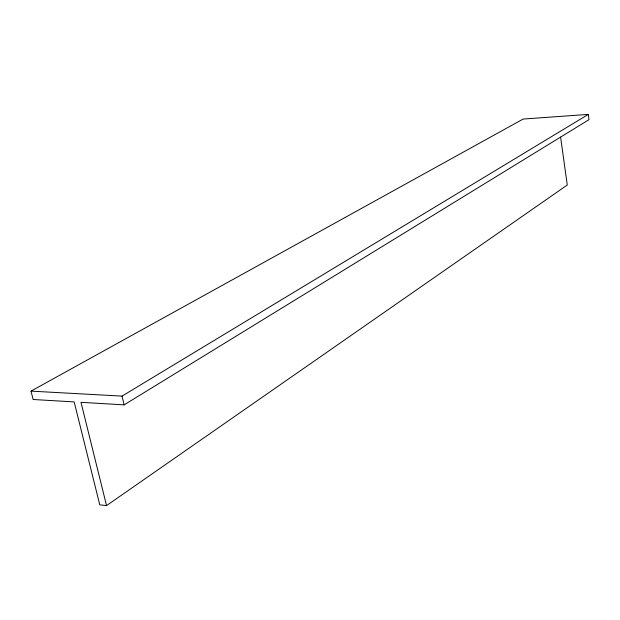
<?xml version="1.0" encoding="UTF-8"?>
<svg xmlns="http://www.w3.org/2000/svg" width="620" height="620" viewBox="0 0 620 620"><rect width="100%" height="100%" fill="white"/><g stroke="black" fill="none" stroke-linecap="round" stroke-linejoin="round"><path stroke-width="0.93" d="M106.539 505.595L80.987 402.318L124.132 404.868L589 119.668L588.295 114.406L523.14 119.048L31 391.127L33.154 399.497L74.168 401.915L99.781 504.843L106.539 505.595L567.277 185.016L560.589 137.113M31 391.127L122.039 396.11L588.295 114.406M122.039 396.11L124.132 404.868"/></g></svg>
